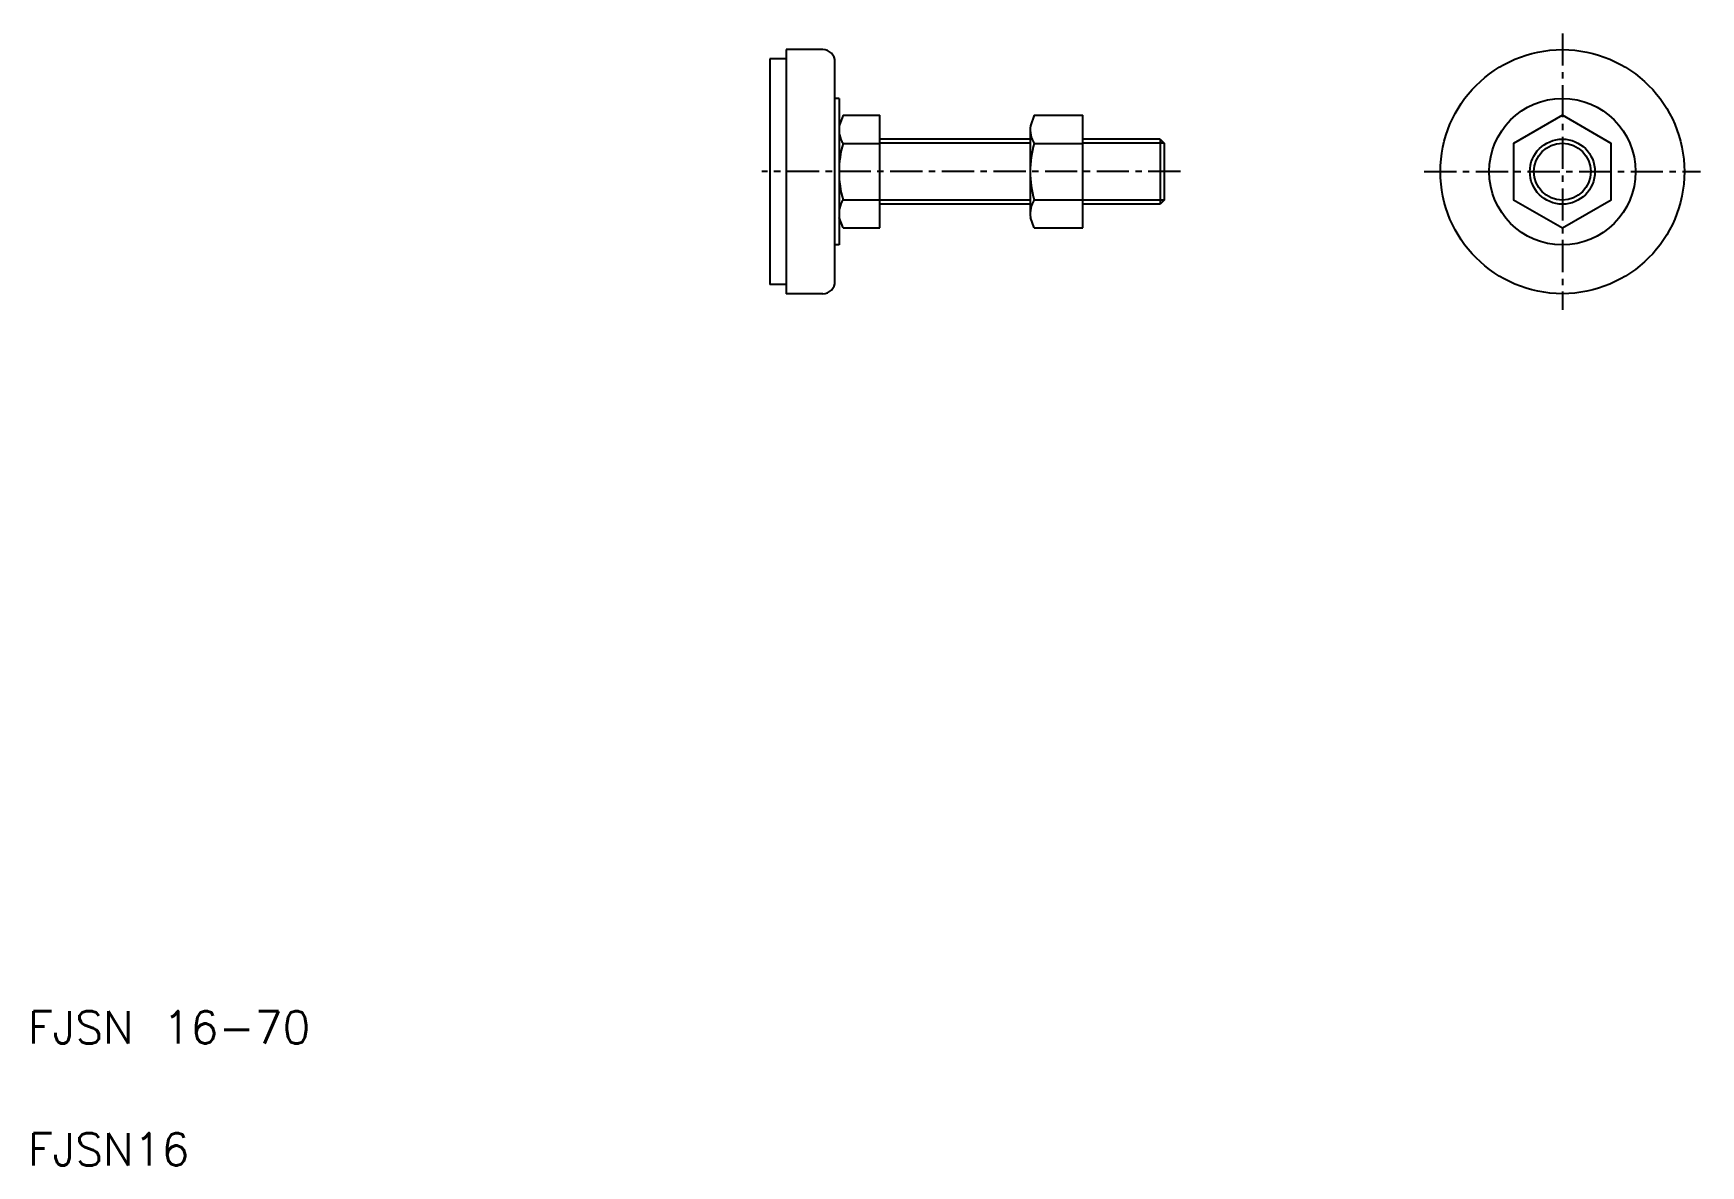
# Model space of a CAD drawing. Extents: x 21 to 431, y 20 to 298.
import ezdxf

# ---------------------------------------------------------------- set-up
doc = ezdxf.new("R2010")
doc.units = 0
doc.header["$LTSCALE"] = 0.25
doc.linetypes.add('CENTER', pattern=[50.8, 31.75, -6.35, 6.35, -6.35])
doc.layers.get('0').update_dxf_attribs({"linetype": 'CONTINUOUS'})
doc.layers.add('CENTER', color=1, linetype='CENTER')
doc.styles.get("Standard").update_dxf_attribs({"font": 'txt', "bigfont": 'BIGFONT'})

msp = doc.modelspace()

# ---------------------------------------------------------------- linework, layer by layer
at = {"color": 7, "linetype": 'CONTINUOUS'}
for p, q in [((206.52, 292.12), (202.52, 292.12)), ((202.52, 292.12), (202.52, 236.62)), ((206.52, 294.37), (206.52, 234.37)), ((215.52, 294.37), (206.52, 294.37)), ((218.52, 237.37), (218.52, 291.37)), ((219.52, 282.37), (218.52, 282.37)), ((219.52, 282.37), (219.52, 246.37)), ((220.52, 278.23), (219.58, 275.65)), ((220.52, 278.23), (229.52, 278.23)), ((229.52, 250.52), (229.52, 278.23)), ((266.52, 274.76), (266.52, 253.98)), ((267.52, 278.23), (266.58, 275.65)), ((267.52, 278.23), (279.52, 278.23)), ((279.52, 250.52), (279.52, 278.23)), ((220.52, 271.3), (229.52, 271.3)), ((266.52, 272.37), (229.52, 272.37)), ((267.52, 271.3), (279.52, 271.3)), ((298.52, 272.37), (279.52, 272.37)), ((298.52, 272.37), (298.52, 256.37)), ((298.52, 272.37), (299.52, 271.37)), ((299.52, 271.37), (299.52, 257.37)), ((220.52, 257.44), (229.52, 257.44)), ((266.52, 256.37), (229.52, 256.37)), ((267.52, 257.44), (279.52, 257.44)), ((298.52, 256.37), (279.52, 256.37)), ((299.52, 257.37), (298.52, 256.37)), ((220.52, 250.52), (219.58, 253.1)), ((220.52, 250.52), (229.52, 250.52)), ((267.52, 250.52), (266.58, 253.1)), ((267.52, 250.52), (279.52, 250.52)), ((219.52, 246.37), (218.52, 246.37)), ((206.52, 236.62), (202.52, 236.62)), ((215.52, 234.37), (206.52, 234.37))]:
    msp.add_line(p, q, dxfattribs=at)
at = {"color": 3, "linetype": 'CONTINUOUS'}
for p, q in [((266.52, 271.37), (229.52, 271.37)), ((299.52, 271.37), (279.52, 271.37)), ((266.52, 257.37), (229.52, 257.37)), ((299.52, 257.37), (279.52, 257.37))]:
    msp.add_line(p, q, dxfattribs=at)
at = {"color": 7, "linetype": 'CONTINUOUS'}
msp.add_lwpolyline([(397.42, 250.52), (409.42, 257.44), (409.42, 271.3), (397.42, 278.23), (385.42, 271.3), (385.42, 257.44), (397.42, 250.52)], dxfattribs=at)
for radius in [30, 18, 8]:
    msp.add_circle((397.42, 264.37), radius, dxfattribs=at)
at = {"color": 3, "linetype": 'CONTINUOUS'}
msp.add_circle((397.42, 264.37), 7, dxfattribs=at)
at = {"color": 7, "linetype": 'CONTINUOUS'}
for centre, radius, start, end in [((215.52, 291.37), 3, 0, 90), ((226.02, 274.76), 6.5, 172.204, 212.204), ((273.02, 274.76), 6.5, 172.204, 212.204), ((244.02, 264.37), 24.5, 163.574, 196.426), ((291.02, 264.37), 24.5, 163.574, 196.426), ((226.02, 253.98), 6.5, 147.796, 187.796), ((273.02, 253.98), 6.5, 147.796, 187.796), ((215.52, 237.37), 3, 270, 0)]:
    msp.add_arc(centre, radius, start, end, dxfattribs=at)
at = {"layer": 'CENTER', "color": 1, "linetype": 'CENTER'}
for p, q in [((397.42, 298.37), (397.42, 230.37)), ((303.52, 264.37), (200.52, 264.37)), ((363.42, 264.37), (431.42, 264.37))]:
    msp.add_line(p, q, dxfattribs=at)

# ---------------------------------------------------------------- texts
at = {"color": 7, "linetype": 'CONTINUOUS'}
for s, p in [('FJSN 16-70', (20, 50)), ('FJSN16', (20, 20))]:
    msp.add_text(s, height=8, dxfattribs=at).set_placement(p)

doc.saveas('drawing.dxf')
